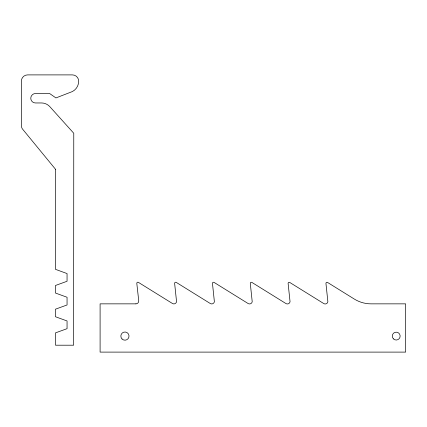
<?xml version="1.0" encoding="UTF-8"?>
<svg xmlns="http://www.w3.org/2000/svg" width="427" height="427" viewBox="0 0 427 427"><rect width="100%" height="100%" fill="white"/><g stroke="black" fill="none" stroke-linecap="round" stroke-linejoin="round"><path stroke-width="0.64" d="M55.515 169.279L55.446 269.33L67.055 273.558L67.055 281.27L55.446 285.492L55.446 293.034L67.055 297.256L67.055 304.969L55.446 309.196L55.446 316.733L67.055 320.96L67.055 328.673L55.446 332.9L55.515 345.203L73.625 345.203L73.77 133.267L49.826 106.659A11.171 11.171 0 0 0 41.526 102.96L35.494 102.96A4.713 4.713 0 0 1 30.781 98.247A4.713 4.713 0 0 1 35.494 93.529L49.644 93.529L55.926 97.932L72.409 91.543A11.684 11.684 0 0 0 78.696 81.183A6.288 6.288 0 0 0 72.409 74.896L27.638 74.896A6.288 6.288 0 0 0 21.35 81.183L21.35 125.426A6.288 6.288 0 0 0 23.191 129.872L55.515 169.279M135.914 303.853L100.099 303.853L100.099 352.104L405.65 352.104L405.65 303.853L371.074 303.853A31.689 31.689 0 0 1 354.357 299.087L327.562 282.455A1.057 1.057 0 0 0 325.95 283.469L327.877 301.745A2.701 2.701 0 0 1 323.789 303.576L289.736 282.439A1.057 1.057 0 0 0 288.124 283.453L290.05 301.729A2.701 2.701 0 0 1 285.962 303.56L251.903 282.418A1.057 1.057 0 0 0 250.291 283.437L252.218 301.708A2.701 2.701 0 0 1 248.13 303.538L214.076 282.402A1.057 1.057 0 0 0 212.465 283.416L214.386 301.692A2.701 2.701 0 0 1 210.297 303.522L176.244 282.386A1.057 1.057 0 0 0 174.632 283.4L176.559 301.675A2.701 2.701 0 0 1 172.471 303.506L138.412 282.364A1.057 1.057 0 0 0 136.805 283.384L138.727 300.709A2.829 2.829 0 0 1 135.914 303.853M393.443 338.878A3.928 3.928 0 0 0 400.014 337.116A3.928 3.928 0 0 0 395.205 332.302A3.928 3.928 0 0 0 393.443 338.878M122.042 338.99A4.089 4.089 0 0 0 128.879 337.154A4.089 4.089 0 0 0 123.873 332.153A4.089 4.089 0 0 0 122.042 338.99"/></g></svg>
